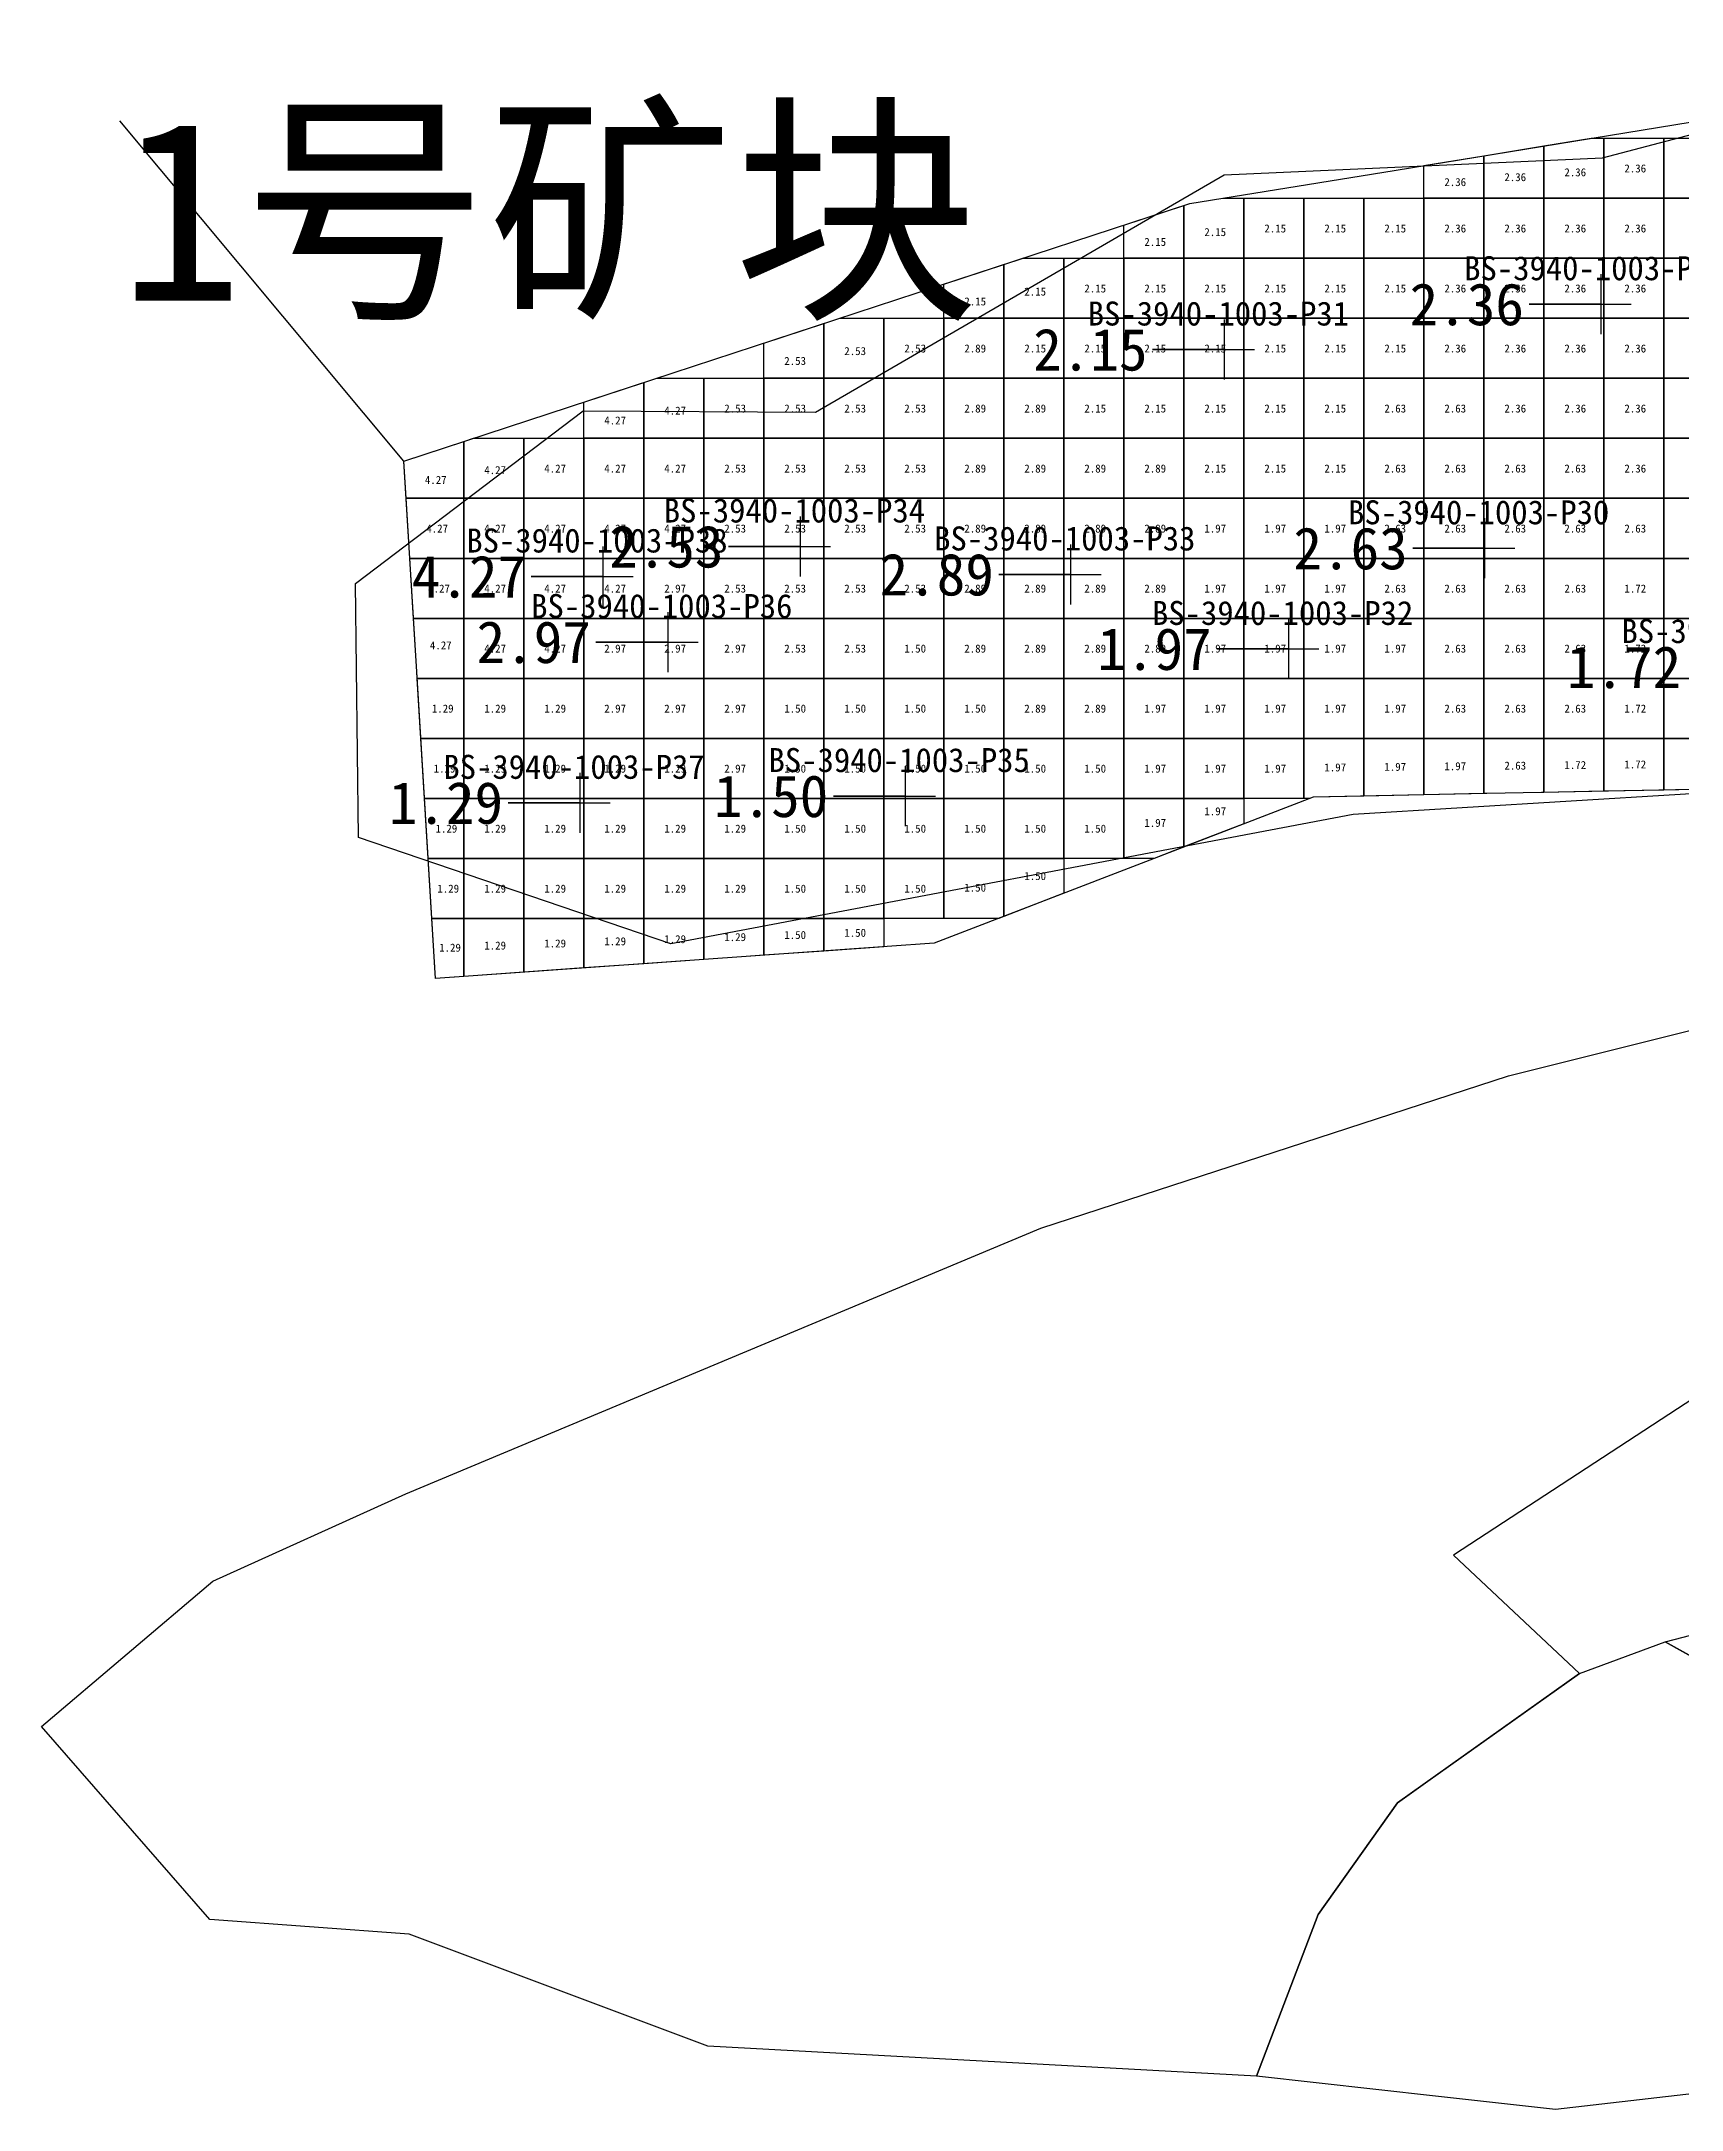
# Model space of a CAD drawing. Header units: metres. Extents: x 470001 to 470123, y 4349638 to 4349734.
# Drawn here: x 470000.62 to 470027.95, y 4349637.64 to 4349672.1 of the extents above; entities that cross this region are included whole.
import ezdxf

# ---------------------------------------------------------------- set-up
doc = ezdxf.new("R2010")
doc.units = ezdxf.units.M
for name, color, linetype in [('1.500-3.000', 1, 'Continuous'), ('点', 7, 'Continuous'), ('爆区方格网', 7, 'Continuous'), ('综合图_历史矿块', 7, 'Continuous'), ('钻孔', 7, 'Continuous')]:
    doc.layers.add(name, color=color, linetype=linetype)
doc.styles.add('CN_TTF', font='simsunb.ttf')

msp = doc.modelspace()

# ---------------------------------------------------------------- linework, layer by layer
at = {"color": 7}
msp.add_line((470006.659, 4349665.109), (470001.927, 4349670.782), dxfattribs=at)
at = {"layer": '1.500-3.000', "color": 1, "lineweight": 30}
msp.add_lwpolyline([(470033.157, 4349659.74), (470025.616, 4349659.589), (470024.707, 4349659.571), (470021.815, 4349659.513), (470019.091, 4349658.462), (470015.498, 4349657.076), (470012.362, 4349656.855), (470007.187, 4349656.49), (470006.874, 4349661.597), (470006.659, 4349665.109), (470011.148, 4349666.58), (470015.552, 4349668.023), (470019.755, 4349669.4), (470023.16, 4349669.955), (470029.762, 4349671.031)], dxfattribs=at)
at = {"layer": '点', "color": 138, "true_color": 0x004c4c}
for p, q in [((470026.61, 4349667.224), (470026.61, 4349668.224)), ((470026.11, 4349667.724), (470027.11, 4349667.724)), ((470020.337, 4349666.469), (470020.337, 4349667.469)), ((470019.837, 4349666.969), (470020.837, 4349666.969)), ((470013.271, 4349663.187), (470013.271, 4349664.187)), ((470024.674, 4349663.157), (470024.674, 4349664.157)), ((470017.777, 4349662.721), (470017.777, 4349663.721)), ((470009.98, 4349662.687), (470009.98, 4349663.687)), ((470012.771, 4349663.687), (470013.771, 4349663.687)), ((470024.174, 4349663.657), (470025.174, 4349663.657)), ((470009.48, 4349663.187), (470010.48, 4349663.187)), ((470017.277, 4349663.221), (470018.277, 4349663.221)), ((470011.061, 4349661.595), (470011.061, 4349662.595)), ((470021.407, 4349661.48), (470021.407, 4349662.48)), ((470010.561, 4349662.095), (470011.561, 4349662.095)), ((470020.907, 4349661.98), (470021.907, 4349661.98)), ((470015.017, 4349659.029), (470015.017, 4349660.029)), ((470009.598, 4349658.916), (470009.598, 4349659.916)), ((470009.098, 4349659.416), (470010.098, 4349659.416)), ((470014.517, 4349659.529), (470015.517, 4349659.529))]:
    msp.add_line(p, q, dxfattribs=at)
at = {"layer": '爆区方格网', "color": 1}
for points in [[(470025.659, 4349669.49), (470024.659, 4349669.49), (470024.659, 4349670.199), (470025.659, 4349670.362), (470025.659, 4349669.49)], [(470026.659, 4349670.49), (470026.659, 4349669.49), (470025.659, 4349669.49), (470025.659, 4349670.362), (470026.445, 4349670.49), (470026.659, 4349670.49)], [(470026.659, 4349669.49), (470026.659, 4349670.49), (470027.659, 4349670.49), (470027.659, 4349669.49), (470026.659, 4349669.49)], [(470027.659, 4349669.49), (470027.659, 4349670.49), (470028.659, 4349670.49), (470028.659, 4349669.49), (470027.659, 4349669.49)], [(470024.659, 4349669.49), (470023.659, 4349669.49), (470023.659, 4349670.036), (470024.659, 4349670.199), (470024.659, 4349669.49)], [(470019.659, 4349668.49), (470018.659, 4349668.49), (470018.659, 4349669.041), (470019.659, 4349669.369), (470019.659, 4349668.49)], [(470020.659, 4349669.49), (470020.659, 4349668.49), (470019.659, 4349668.49), (470019.659, 4349669.369), (470019.755, 4349669.4), (470020.308, 4349669.49), (470020.659, 4349669.49)], [(470020.659, 4349668.49), (470020.659, 4349669.49), (470021.659, 4349669.49), (470021.659, 4349668.49), (470020.659, 4349668.49)], [(470021.659, 4349668.49), (470021.659, 4349669.49), (470022.659, 4349669.49), (470022.659, 4349668.49), (470021.659, 4349668.49)], [(470022.659, 4349668.49), (470022.659, 4349669.49), (470023.659, 4349669.49), (470023.659, 4349668.49), (470022.659, 4349668.49)], [(470023.659, 4349668.49), (470023.659, 4349669.49), (470024.659, 4349669.49), (470024.659, 4349668.49), (470023.659, 4349668.49)], [(470024.659, 4349668.49), (470024.659, 4349669.49), (470025.659, 4349669.49), (470025.659, 4349668.49), (470024.659, 4349668.49)], [(470025.659, 4349668.49), (470025.659, 4349669.49), (470026.659, 4349669.49), (470026.659, 4349668.49), (470025.659, 4349668.49)], [(470026.659, 4349668.49), (470026.659, 4349669.49), (470027.659, 4349669.49), (470027.659, 4349668.49), (470026.659, 4349668.49)], [(470027.659, 4349668.49), (470027.659, 4349669.49), (470028.659, 4349669.49), (470028.659, 4349668.49), (470027.659, 4349668.49)], [(470016.659, 4349667.49), (470015.659, 4349667.49), (470015.659, 4349668.058), (470016.659, 4349668.386), (470016.659, 4349667.49)], [(470017.659, 4349668.49), (470017.659, 4349667.49), (470016.659, 4349667.49), (470016.659, 4349668.386), (470016.978, 4349668.49), (470017.659, 4349668.49)], [(470017.659, 4349667.49), (470017.659, 4349668.49), (470018.659, 4349668.49), (470018.659, 4349667.49), (470017.659, 4349667.49)], [(470018.659, 4349667.49), (470018.659, 4349668.49), (470019.659, 4349668.49), (470019.659, 4349667.49), (470018.659, 4349667.49)], [(470019.659, 4349667.49), (470019.659, 4349668.49), (470020.659, 4349668.49), (470020.659, 4349667.49), (470019.659, 4349667.49)], [(470020.659, 4349667.49), (470020.659, 4349668.49), (470021.659, 4349668.49), (470021.659, 4349667.49), (470020.659, 4349667.49)], [(470021.659, 4349667.49), (470021.659, 4349668.49), (470022.659, 4349668.49), (470022.659, 4349667.49), (470021.659, 4349667.49)], [(470022.659, 4349667.49), (470022.659, 4349668.49), (470023.659, 4349668.49), (470023.659, 4349667.49), (470022.659, 4349667.49)], [(470023.659, 4349667.49), (470023.659, 4349668.49), (470024.659, 4349668.49), (470024.659, 4349667.49), (470023.659, 4349667.49)], [(470024.659, 4349667.49), (470024.659, 4349668.49), (470025.659, 4349668.49), (470025.659, 4349667.49), (470024.659, 4349667.49)], [(470025.659, 4349667.49), (470025.659, 4349668.49), (470026.659, 4349668.49), (470026.659, 4349667.49), (470025.659, 4349667.49)], [(470026.659, 4349667.49), (470026.659, 4349668.49), (470027.659, 4349668.49), (470027.659, 4349667.49), (470026.659, 4349667.49)], [(470027.659, 4349667.49), (470027.659, 4349668.49), (470028.659, 4349668.49), (470028.659, 4349667.49), (470027.659, 4349667.49)], [(470013.659, 4349666.49), (470012.659, 4349666.49), (470012.659, 4349667.075), (470013.659, 4349667.403), (470013.659, 4349666.49)], [(470014.659, 4349667.49), (470014.659, 4349666.49), (470013.659, 4349666.49), (470013.659, 4349667.403), (470013.926, 4349667.49), (470014.659, 4349667.49)], [(470014.659, 4349666.49), (470014.659, 4349667.49), (470015.659, 4349667.49), (470015.659, 4349666.49), (470014.659, 4349666.49)], [(470015.659, 4349666.49), (470015.659, 4349667.49), (470016.659, 4349667.49), (470016.659, 4349666.49), (470015.659, 4349666.49)], [(470016.659, 4349666.49), (470016.659, 4349667.49), (470017.659, 4349667.49), (470017.659, 4349666.49), (470016.659, 4349666.49)], [(470017.659, 4349666.49), (470017.659, 4349667.49), (470018.659, 4349667.49), (470018.659, 4349666.49), (470017.659, 4349666.49)], [(470018.659, 4349666.49), (470018.659, 4349667.49), (470019.659, 4349667.49), (470019.659, 4349666.49), (470018.659, 4349666.49)], [(470019.659, 4349666.49), (470019.659, 4349667.49), (470020.659, 4349667.49), (470020.659, 4349666.49), (470019.659, 4349666.49)], [(470020.659, 4349666.49), (470020.659, 4349667.49), (470021.659, 4349667.49), (470021.659, 4349666.49), (470020.659, 4349666.49)], [(470021.659, 4349666.49), (470021.659, 4349667.49), (470022.659, 4349667.49), (470022.659, 4349666.49), (470021.659, 4349666.49)], [(470022.659, 4349666.49), (470022.659, 4349667.49), (470023.659, 4349667.49), (470023.659, 4349666.49), (470022.659, 4349666.49)], [(470023.659, 4349666.49), (470023.659, 4349667.49), (470024.659, 4349667.49), (470024.659, 4349666.49), (470023.659, 4349666.49)], [(470024.659, 4349666.49), (470024.659, 4349667.49), (470025.659, 4349667.49), (470025.659, 4349666.49), (470024.659, 4349666.49)], [(470025.659, 4349666.49), (470025.659, 4349667.49), (470026.659, 4349667.49), (470026.659, 4349666.49), (470025.659, 4349666.49)], [(470026.659, 4349666.49), (470026.659, 4349667.49), (470027.659, 4349667.49), (470027.659, 4349666.49), (470026.659, 4349666.49)], [(470027.659, 4349666.49), (470027.659, 4349667.49), (470028.659, 4349667.49), (470028.659, 4349666.49), (470027.659, 4349666.49)], [(470011.659, 4349666.49), (470011.659, 4349665.49), (470010.659, 4349665.49), (470010.659, 4349666.42), (470010.874, 4349666.49), (470011.659, 4349666.49)], [(470011.659, 4349665.49), (470011.659, 4349666.49), (470012.659, 4349666.49), (470012.659, 4349665.49), (470011.659, 4349665.49)], [(470012.659, 4349665.49), (470012.659, 4349666.49), (470013.659, 4349666.49), (470013.659, 4349665.49), (470012.659, 4349665.49)], [(470013.659, 4349665.49), (470013.659, 4349666.49), (470014.659, 4349666.49), (470014.659, 4349665.49), (470013.659, 4349665.49)], [(470014.659, 4349665.49), (470014.659, 4349666.49), (470015.659, 4349666.49), (470015.659, 4349665.49), (470014.659, 4349665.49)], [(470015.659, 4349665.49), (470015.659, 4349666.49), (470016.659, 4349666.49), (470016.659, 4349665.49), (470015.659, 4349665.49)], [(470016.659, 4349665.49), (470016.659, 4349666.49), (470017.659, 4349666.49), (470017.659, 4349665.49), (470016.659, 4349665.49)], [(470017.659, 4349665.49), (470017.659, 4349666.49), (470018.659, 4349666.49), (470018.659, 4349665.49), (470017.659, 4349665.49)], [(470018.659, 4349665.49), (470018.659, 4349666.49), (470019.659, 4349666.49), (470019.659, 4349665.49), (470018.659, 4349665.49)], [(470019.659, 4349665.49), (470019.659, 4349666.49), (470020.659, 4349666.49), (470020.659, 4349665.49), (470019.659, 4349665.49)], [(470020.659, 4349665.49), (470020.659, 4349666.49), (470021.659, 4349666.49), (470021.659, 4349665.49), (470020.659, 4349665.49)], [(470021.659, 4349665.49), (470021.659, 4349666.49), (470022.659, 4349666.49), (470022.659, 4349665.49), (470021.659, 4349665.49)], [(470022.659, 4349665.49), (470022.659, 4349666.49), (470023.659, 4349666.49), (470023.659, 4349665.49), (470022.659, 4349665.49)], [(470023.659, 4349665.49), (470023.659, 4349666.49), (470024.659, 4349666.49), (470024.659, 4349665.49), (470023.659, 4349665.49)], [(470024.659, 4349665.49), (470024.659, 4349666.49), (470025.659, 4349666.49), (470025.659, 4349665.49), (470024.659, 4349665.49)], [(470025.659, 4349665.49), (470025.659, 4349666.49), (470026.659, 4349666.49), (470026.659, 4349665.49), (470025.659, 4349665.49)], [(470026.659, 4349665.49), (470026.659, 4349666.49), (470027.659, 4349666.49), (470027.659, 4349665.49), (470026.659, 4349665.49)], [(470027.659, 4349665.49), (470027.659, 4349666.49), (470028.659, 4349666.49), (470028.659, 4349665.49), (470027.659, 4349665.49)], [(470010.659, 4349665.49), (470009.659, 4349665.49), (470009.659, 4349666.092), (470010.659, 4349666.42), (470010.659, 4349665.49)], [(470008.659, 4349665.49), (470008.659, 4349664.49), (470007.659, 4349664.49), (470007.659, 4349665.437), (470007.822, 4349665.49), (470008.659, 4349665.49)], [(470008.659, 4349664.49), (470008.659, 4349665.49), (470009.659, 4349665.49), (470009.659, 4349664.49), (470008.659, 4349664.49)], [(470009.659, 4349664.49), (470009.659, 4349665.49), (470010.659, 4349665.49), (470010.659, 4349664.49), (470009.659, 4349664.49)], [(470010.659, 4349664.49), (470010.659, 4349665.49), (470011.659, 4349665.49), (470011.659, 4349664.49), (470010.659, 4349664.49)], [(470011.659, 4349664.49), (470011.659, 4349665.49), (470012.659, 4349665.49), (470012.659, 4349664.49), (470011.659, 4349664.49)], [(470012.659, 4349664.49), (470012.659, 4349665.49), (470013.659, 4349665.49), (470013.659, 4349664.49), (470012.659, 4349664.49)], [(470013.659, 4349664.49), (470013.659, 4349665.49), (470014.659, 4349665.49), (470014.659, 4349664.49), (470013.659, 4349664.49)], [(470014.659, 4349664.49), (470014.659, 4349665.49), (470015.659, 4349665.49), (470015.659, 4349664.49), (470014.659, 4349664.49)], [(470015.659, 4349664.49), (470015.659, 4349665.49), (470016.659, 4349665.49), (470016.659, 4349664.49), (470015.659, 4349664.49)], [(470016.659, 4349664.49), (470016.659, 4349665.49), (470017.659, 4349665.49), (470017.659, 4349664.49), (470016.659, 4349664.49)], [(470017.659, 4349664.49), (470017.659, 4349665.49), (470018.659, 4349665.49), (470018.659, 4349664.49), (470017.659, 4349664.49)], [(470018.659, 4349664.49), (470018.659, 4349665.49), (470019.659, 4349665.49), (470019.659, 4349664.49), (470018.659, 4349664.49)], [(470019.659, 4349664.49), (470019.659, 4349665.49), (470020.659, 4349665.49), (470020.659, 4349664.49), (470019.659, 4349664.49)], [(470020.659, 4349664.49), (470020.659, 4349665.49), (470021.659, 4349665.49), (470021.659, 4349664.49), (470020.659, 4349664.49)], [(470021.659, 4349664.49), (470021.659, 4349665.49), (470022.659, 4349665.49), (470022.659, 4349664.49), (470021.659, 4349664.49)], [(470022.659, 4349664.49), (470022.659, 4349665.49), (470023.659, 4349665.49), (470023.659, 4349664.49), (470022.659, 4349664.49)], [(470023.659, 4349664.49), (470023.659, 4349665.49), (470024.659, 4349665.49), (470024.659, 4349664.49), (470023.659, 4349664.49)], [(470024.659, 4349664.49), (470024.659, 4349665.49), (470025.659, 4349665.49), (470025.659, 4349664.49), (470024.659, 4349664.49)], [(470025.659, 4349664.49), (470025.659, 4349665.49), (470026.659, 4349665.49), (470026.659, 4349664.49), (470025.659, 4349664.49)], [(470026.659, 4349664.49), (470026.659, 4349665.49), (470027.659, 4349665.49), (470027.659, 4349664.49), (470026.659, 4349664.49)], [(470027.659, 4349664.49), (470027.659, 4349665.49), (470028.659, 4349665.49), (470028.659, 4349664.49), (470027.659, 4349664.49)], [(470007.659, 4349664.49), (470006.697, 4349664.49), (470006.659, 4349665.109), (470007.659, 4349665.437), (470007.659, 4349664.49)], [(470007.659, 4349664.49), (470007.659, 4349663.49), (470006.758, 4349663.49), (470006.697, 4349664.49), (470007.659, 4349664.49)], [(470007.659, 4349663.49), (470007.659, 4349664.49), (470008.659, 4349664.49), (470008.659, 4349663.49), (470007.659, 4349663.49)], [(470008.659, 4349663.49), (470008.659, 4349664.49), (470009.659, 4349664.49), (470009.659, 4349663.49), (470008.659, 4349663.49)], [(470009.659, 4349663.49), (470009.659, 4349664.49), (470010.659, 4349664.49), (470010.659, 4349663.49), (470009.659, 4349663.49)], [(470010.659, 4349663.49), (470010.659, 4349664.49), (470011.659, 4349664.49), (470011.659, 4349663.49), (470010.659, 4349663.49)], [(470011.659, 4349663.49), (470011.659, 4349664.49), (470012.659, 4349664.49), (470012.659, 4349663.49), (470011.659, 4349663.49)], [(470012.659, 4349663.49), (470012.659, 4349664.49), (470013.659, 4349664.49), (470013.659, 4349663.49), (470012.659, 4349663.49)], [(470013.659, 4349663.49), (470013.659, 4349664.49), (470014.659, 4349664.49), (470014.659, 4349663.49), (470013.659, 4349663.49)], [(470014.659, 4349663.49), (470014.659, 4349664.49), (470015.659, 4349664.49), (470015.659, 4349663.49), (470014.659, 4349663.49)], [(470015.659, 4349663.49), (470015.659, 4349664.49), (470016.659, 4349664.49), (470016.659, 4349663.49), (470015.659, 4349663.49)], [(470016.659, 4349663.49), (470016.659, 4349664.49), (470017.659, 4349664.49), (470017.659, 4349663.49), (470016.659, 4349663.49)], [(470017.659, 4349663.49), (470017.659, 4349664.49), (470018.659, 4349664.49), (470018.659, 4349663.49), (470017.659, 4349663.49)], [(470018.659, 4349663.49), (470018.659, 4349664.49), (470019.659, 4349664.49), (470019.659, 4349663.49), (470018.659, 4349663.49)], [(470019.659, 4349663.49), (470019.659, 4349664.49), (470020.659, 4349664.49), (470020.659, 4349663.49), (470019.659, 4349663.49)], [(470020.659, 4349663.49), (470020.659, 4349664.49), (470021.659, 4349664.49), (470021.659, 4349663.49), (470020.659, 4349663.49)], [(470021.659, 4349663.49), (470021.659, 4349664.49), (470022.659, 4349664.49), (470022.659, 4349663.49), (470021.659, 4349663.49)], [(470022.659, 4349663.49), (470022.659, 4349664.49), (470023.659, 4349664.49), (470023.659, 4349663.49), (470022.659, 4349663.49)], [(470023.659, 4349663.49), (470023.659, 4349664.49), (470024.659, 4349664.49), (470024.659, 4349663.49), (470023.659, 4349663.49)], [(470024.659, 4349663.49), (470024.659, 4349664.49), (470025.659, 4349664.49), (470025.659, 4349663.49), (470024.659, 4349663.49)], [(470025.659, 4349663.49), (470025.659, 4349664.49), (470026.659, 4349664.49), (470026.659, 4349663.49), (470025.659, 4349663.49)], [(470026.659, 4349663.49), (470026.659, 4349664.49), (470027.659, 4349664.49), (470027.659, 4349663.49), (470026.659, 4349663.49)], [(470027.659, 4349663.49), (470027.659, 4349664.49), (470028.659, 4349664.49), (470028.659, 4349663.49), (470027.659, 4349663.49)], [(470007.659, 4349663.49), (470007.659, 4349662.49), (470006.819, 4349662.49), (470006.758, 4349663.49), (470007.659, 4349663.49)], [(470007.659, 4349662.49), (470007.659, 4349663.49), (470008.659, 4349663.49), (470008.659, 4349662.49), (470007.659, 4349662.49)], [(470008.659, 4349662.49), (470008.659, 4349663.49), (470009.659, 4349663.49), (470009.659, 4349662.49), (470008.659, 4349662.49)], [(470009.659, 4349662.49), (470009.659, 4349663.49), (470010.659, 4349663.49), (470010.659, 4349662.49), (470009.659, 4349662.49)], [(470010.659, 4349662.49), (470010.659, 4349663.49), (470011.659, 4349663.49), (470011.659, 4349662.49), (470010.659, 4349662.49)], [(470011.659, 4349662.49), (470011.659, 4349663.49), (470012.659, 4349663.49), (470012.659, 4349662.49), (470011.659, 4349662.49)], [(470012.659, 4349662.49), (470012.659, 4349663.49), (470013.659, 4349663.49), (470013.659, 4349662.49), (470012.659, 4349662.49)], [(470013.659, 4349662.49), (470013.659, 4349663.49), (470014.659, 4349663.49), (470014.659, 4349662.49), (470013.659, 4349662.49)], [(470014.659, 4349662.49), (470014.659, 4349663.49), (470015.659, 4349663.49), (470015.659, 4349662.49), (470014.659, 4349662.49)], [(470015.659, 4349662.49), (470015.659, 4349663.49), (470016.659, 4349663.49), (470016.659, 4349662.49), (470015.659, 4349662.49)], [(470016.659, 4349662.49), (470016.659, 4349663.49), (470017.659, 4349663.49), (470017.659, 4349662.49), (470016.659, 4349662.49)], [(470017.659, 4349662.49), (470017.659, 4349663.49), (470018.659, 4349663.49), (470018.659, 4349662.49), (470017.659, 4349662.49)], [(470018.659, 4349662.49), (470018.659, 4349663.49), (470019.659, 4349663.49), (470019.659, 4349662.49), (470018.659, 4349662.49)], [(470019.659, 4349662.49), (470019.659, 4349663.49), (470020.659, 4349663.49), (470020.659, 4349662.49), (470019.659, 4349662.49)], [(470020.659, 4349662.49), (470020.659, 4349663.49), (470021.659, 4349663.49), (470021.659, 4349662.49), (470020.659, 4349662.49)], [(470021.659, 4349662.49), (470021.659, 4349663.49), (470022.659, 4349663.49), (470022.659, 4349662.49), (470021.659, 4349662.49)], [(470022.659, 4349662.49), (470022.659, 4349663.49), (470023.659, 4349663.49), (470023.659, 4349662.49), (470022.659, 4349662.49)], [(470023.659, 4349662.49), (470023.659, 4349663.49), (470024.659, 4349663.49), (470024.659, 4349662.49), (470023.659, 4349662.49)], [(470024.659, 4349662.49), (470024.659, 4349663.49), (470025.659, 4349663.49), (470025.659, 4349662.49), (470024.659, 4349662.49)], [(470025.659, 4349662.49), (470025.659, 4349663.49), (470026.659, 4349663.49), (470026.659, 4349662.49), (470025.659, 4349662.49)], [(470026.659, 4349662.49), (470026.659, 4349663.49), (470027.659, 4349663.49), (470027.659, 4349662.49), (470026.659, 4349662.49)], [(470027.659, 4349662.49), (470027.659, 4349663.49), (470028.659, 4349663.49), (470028.659, 4349662.49), (470027.659, 4349662.49)], [(470007.659, 4349662.49), (470007.659, 4349661.49), (470006.881, 4349661.49), (470006.874, 4349661.597), (470006.819, 4349662.49), (470007.659, 4349662.49)], [(470007.659, 4349661.49), (470007.659, 4349662.49), (470008.659, 4349662.49), (470008.659, 4349661.49), (470007.659, 4349661.49)], [(470008.659, 4349661.49), (470008.659, 4349662.49), (470009.659, 4349662.49), (470009.659, 4349661.49), (470008.659, 4349661.49)], [(470009.659, 4349661.49), (470009.659, 4349662.49), (470010.659, 4349662.49), (470010.659, 4349661.49), (470009.659, 4349661.49)], [(470010.659, 4349661.49), (470010.659, 4349662.49), (470011.659, 4349662.49), (470011.659, 4349661.49), (470010.659, 4349661.49)], [(470011.659, 4349661.49), (470011.659, 4349662.49), (470012.659, 4349662.49), (470012.659, 4349661.49), (470011.659, 4349661.49)], [(470012.659, 4349661.49), (470012.659, 4349662.49), (470013.659, 4349662.49), (470013.659, 4349661.49), (470012.659, 4349661.49)], [(470013.659, 4349661.49), (470013.659, 4349662.49), (470014.659, 4349662.49), (470014.659, 4349661.49), (470013.659, 4349661.49)], [(470014.659, 4349661.49), (470014.659, 4349662.49), (470015.659, 4349662.49), (470015.659, 4349661.49), (470014.659, 4349661.49)], [(470015.659, 4349661.49), (470015.659, 4349662.49), (470016.659, 4349662.49), (470016.659, 4349661.49), (470015.659, 4349661.49)], [(470016.659, 4349661.49), (470016.659, 4349662.49), (470017.659, 4349662.49), (470017.659, 4349661.49), (470016.659, 4349661.49)], [(470017.659, 4349661.49), (470017.659, 4349662.49), (470018.659, 4349662.49), (470018.659, 4349661.49), (470017.659, 4349661.49)], [(470018.659, 4349661.49), (470018.659, 4349662.49), (470019.659, 4349662.49), (470019.659, 4349661.49), (470018.659, 4349661.49)], [(470019.659, 4349661.49), (470019.659, 4349662.49), (470020.659, 4349662.49), (470020.659, 4349661.49), (470019.659, 4349661.49)], [(470020.659, 4349661.49), (470020.659, 4349662.49), (470021.659, 4349662.49), (470021.659, 4349661.49), (470020.659, 4349661.49)], [(470021.659, 4349661.49), (470021.659, 4349662.49), (470022.659, 4349662.49), (470022.659, 4349661.49), (470021.659, 4349661.49)], [(470022.659, 4349661.49), (470022.659, 4349662.49), (470023.659, 4349662.49), (470023.659, 4349661.49), (470022.659, 4349661.49)], [(470023.659, 4349661.49), (470023.659, 4349662.49), (470024.659, 4349662.49), (470024.659, 4349661.49), (470023.659, 4349661.49)], [(470024.659, 4349661.49), (470024.659, 4349662.49), (470025.659, 4349662.49), (470025.659, 4349661.49), (470024.659, 4349661.49)], [(470025.659, 4349661.49), (470025.659, 4349662.49), (470026.659, 4349662.49), (470026.659, 4349661.49), (470025.659, 4349661.49)], [(470026.659, 4349661.49), (470026.659, 4349662.49), (470027.659, 4349662.49), (470027.659, 4349661.49), (470026.659, 4349661.49)], [(470027.659, 4349661.49), (470027.659, 4349662.49), (470028.659, 4349662.49), (470028.659, 4349661.49), (470027.659, 4349661.49)], [(470007.659, 4349661.49), (470007.659, 4349660.49), (470006.942, 4349660.49), (470006.881, 4349661.49), (470007.659, 4349661.49)], [(470007.659, 4349660.49), (470007.659, 4349661.49), (470008.659, 4349661.49), (470008.659, 4349660.49), (470007.659, 4349660.49)], [(470008.659, 4349660.49), (470008.659, 4349661.49), (470009.659, 4349661.49), (470009.659, 4349660.49), (470008.659, 4349660.49)], [(470009.659, 4349660.49), (470009.659, 4349661.49), (470010.659, 4349661.49), (470010.659, 4349660.49), (470009.659, 4349660.49)], [(470010.659, 4349660.49), (470010.659, 4349661.49), (470011.659, 4349661.49), (470011.659, 4349660.49), (470010.659, 4349660.49)], [(470011.659, 4349660.49), (470011.659, 4349661.49), (470012.659, 4349661.49), (470012.659, 4349660.49), (470011.659, 4349660.49)], [(470012.659, 4349660.49), (470012.659, 4349661.49), (470013.659, 4349661.49), (470013.659, 4349660.49), (470012.659, 4349660.49)], [(470013.659, 4349660.49), (470013.659, 4349661.49), (470014.659, 4349661.49), (470014.659, 4349660.49), (470013.659, 4349660.49)], [(470014.659, 4349660.49), (470014.659, 4349661.49), (470015.659, 4349661.49), (470015.659, 4349660.49), (470014.659, 4349660.49)], [(470015.659, 4349660.49), (470015.659, 4349661.49), (470016.659, 4349661.49), (470016.659, 4349660.49), (470015.659, 4349660.49)], [(470016.659, 4349660.49), (470016.659, 4349661.49), (470017.659, 4349661.49), (470017.659, 4349660.49), (470016.659, 4349660.49)], [(470017.659, 4349660.49), (470017.659, 4349661.49), (470018.659, 4349661.49), (470018.659, 4349660.49), (470017.659, 4349660.49)], [(470018.659, 4349660.49), (470018.659, 4349661.49), (470019.659, 4349661.49), (470019.659, 4349660.49), (470018.659, 4349660.49)], [(470019.659, 4349660.49), (470019.659, 4349661.49), (470020.659, 4349661.49), (470020.659, 4349660.49), (470019.659, 4349660.49)], [(470020.659, 4349660.49), (470020.659, 4349661.49), (470021.659, 4349661.49), (470021.659, 4349660.49), (470020.659, 4349660.49)], [(470021.659, 4349660.49), (470021.659, 4349661.49), (470022.659, 4349661.49), (470022.659, 4349660.49), (470021.659, 4349660.49)], [(470022.659, 4349660.49), (470022.659, 4349661.49), (470023.659, 4349661.49), (470023.659, 4349660.49), (470022.659, 4349660.49)], [(470023.659, 4349660.49), (470023.659, 4349661.49), (470024.659, 4349661.49), (470024.659, 4349660.49), (470023.659, 4349660.49)], [(470024.659, 4349660.49), (470024.659, 4349661.49), (470025.659, 4349661.49), (470025.659, 4349660.49), (470024.659, 4349660.49)], [(470025.659, 4349660.49), (470025.659, 4349661.49), (470026.659, 4349661.49), (470026.659, 4349660.49), (470025.659, 4349660.49)], [(470026.659, 4349660.49), (470026.659, 4349661.49), (470027.659, 4349661.49), (470027.659, 4349660.49), (470026.659, 4349660.49)], [(470027.659, 4349660.49), (470027.659, 4349661.49), (470028.659, 4349661.49), (470028.659, 4349660.49), (470027.659, 4349660.49)], [(470007.659, 4349660.49), (470007.659, 4349659.49), (470007.003, 4349659.49), (470006.942, 4349660.49), (470007.659, 4349660.49)], [(470007.659, 4349659.49), (470007.659, 4349660.49), (470008.659, 4349660.49), (470008.659, 4349659.49), (470007.659, 4349659.49)], [(470008.659, 4349659.49), (470008.659, 4349660.49), (470009.659, 4349660.49), (470009.659, 4349659.49), (470008.659, 4349659.49)], [(470009.659, 4349659.49), (470009.659, 4349660.49), (470010.659, 4349660.49), (470010.659, 4349659.49), (470009.659, 4349659.49)], [(470010.659, 4349659.49), (470010.659, 4349660.49), (470011.659, 4349660.49), (470011.659, 4349659.49), (470010.659, 4349659.49)], [(470011.659, 4349659.49), (470011.659, 4349660.49), (470012.659, 4349660.49), (470012.659, 4349659.49), (470011.659, 4349659.49)], [(470012.659, 4349659.49), (470012.659, 4349660.49), (470013.659, 4349660.49), (470013.659, 4349659.49), (470012.659, 4349659.49)], [(470013.659, 4349659.49), (470013.659, 4349660.49), (470014.659, 4349660.49), (470014.659, 4349659.49), (470013.659, 4349659.49)], [(470014.659, 4349659.49), (470014.659, 4349660.49), (470015.659, 4349660.49), (470015.659, 4349659.49), (470014.659, 4349659.49)], [(470015.659, 4349659.49), (470015.659, 4349660.49), (470016.659, 4349660.49), (470016.659, 4349659.49), (470015.659, 4349659.49)], [(470016.659, 4349659.49), (470016.659, 4349660.49), (470017.659, 4349660.49), (470017.659, 4349659.49), (470016.659, 4349659.49)], [(470017.659, 4349659.49), (470017.659, 4349660.49), (470018.659, 4349660.49), (470018.659, 4349659.49), (470017.659, 4349659.49)], [(470018.659, 4349659.49), (470018.659, 4349660.49), (470019.659, 4349660.49), (470019.659, 4349659.49), (470018.659, 4349659.49)], [(470019.659, 4349659.49), (470019.659, 4349660.49), (470020.659, 4349660.49), (470020.659, 4349659.49), (470019.659, 4349659.49)], [(470020.659, 4349659.49), (470020.659, 4349660.49), (470021.659, 4349660.49), (470021.659, 4349659.49), (470020.659, 4349659.49)], [(470021.659, 4349659.49), (470021.659, 4349660.49), (470022.659, 4349660.49), (470022.659, 4349659.53), (470021.815, 4349659.513), (470021.755, 4349659.49), (470021.659, 4349659.49)], [(470022.659, 4349660.49), (470023.659, 4349660.49), (470023.659, 4349659.55), (470022.659, 4349659.53), (470022.659, 4349660.49)], [(470023.659, 4349660.49), (470024.659, 4349660.49), (470024.659, 4349659.57), (470023.659, 4349659.55), (470023.659, 4349660.49)], [(470024.659, 4349660.49), (470025.659, 4349660.49), (470025.659, 4349659.59), (470025.616, 4349659.589), (470024.707, 4349659.571), (470024.659, 4349659.57), (470024.659, 4349660.49)], [(470025.659, 4349660.49), (470026.659, 4349660.49), (470026.659, 4349659.61), (470025.659, 4349659.59), (470025.659, 4349660.49)], [(470026.659, 4349660.49), (470027.659, 4349660.49), (470027.659, 4349659.63), (470026.659, 4349659.61), (470026.659, 4349660.49)], [(470027.659, 4349660.49), (470028.659, 4349660.49), (470028.659, 4349659.65), (470027.659, 4349659.63), (470027.659, 4349660.49)], [(470007.659, 4349659.49), (470007.659, 4349658.49), (470007.064, 4349658.49), (470007.003, 4349659.49), (470007.659, 4349659.49)], [(470007.659, 4349658.49), (470007.659, 4349659.49), (470008.659, 4349659.49), (470008.659, 4349658.49), (470007.659, 4349658.49)], [(470008.659, 4349658.49), (470008.659, 4349659.49), (470009.659, 4349659.49), (470009.659, 4349658.49), (470008.659, 4349658.49)], [(470009.659, 4349658.49), (470009.659, 4349659.49), (470010.659, 4349659.49), (470010.659, 4349658.49), (470009.659, 4349658.49)], [(470010.659, 4349658.49), (470010.659, 4349659.49), (470011.659, 4349659.49), (470011.659, 4349658.49), (470010.659, 4349658.49)], [(470011.659, 4349658.49), (470011.659, 4349659.49), (470012.659, 4349659.49), (470012.659, 4349658.49), (470011.659, 4349658.49)], [(470012.659, 4349658.49), (470012.659, 4349659.49), (470013.659, 4349659.49), (470013.659, 4349658.49), (470012.659, 4349658.49)], [(470013.659, 4349658.49), (470013.659, 4349659.49), (470014.659, 4349659.49), (470014.659, 4349658.49), (470013.659, 4349658.49)], [(470014.659, 4349658.49), (470014.659, 4349659.49), (470015.659, 4349659.49), (470015.659, 4349658.49), (470014.659, 4349658.49)], [(470015.659, 4349658.49), (470015.659, 4349659.49), (470016.659, 4349659.49), (470016.659, 4349658.49), (470015.659, 4349658.49)], [(470016.659, 4349658.49), (470016.659, 4349659.49), (470017.659, 4349659.49), (470017.659, 4349658.49), (470016.659, 4349658.49)], [(470017.659, 4349658.49), (470017.659, 4349659.49), (470018.659, 4349659.49), (470018.659, 4349658.49), (470017.659, 4349658.49)], [(470018.659, 4349658.49), (470018.659, 4349659.49), (470019.659, 4349659.49), (470019.659, 4349658.682), (470019.164, 4349658.49), (470018.659, 4349658.49)], [(470019.659, 4349659.49), (470020.659, 4349659.49), (470020.659, 4349659.067), (470019.659, 4349658.682), (470019.659, 4349659.49)], [(470007.659, 4349658.49), (470007.659, 4349657.49), (470007.125, 4349657.49), (470007.064, 4349658.49), (470007.659, 4349658.49)], [(470007.659, 4349657.49), (470007.659, 4349658.49), (470008.659, 4349658.49), (470008.659, 4349657.49), (470007.659, 4349657.49)], [(470008.659, 4349657.49), (470008.659, 4349658.49), (470009.659, 4349658.49), (470009.659, 4349657.49), (470008.659, 4349657.49)], [(470009.659, 4349657.49), (470009.659, 4349658.49), (470010.659, 4349658.49), (470010.659, 4349657.49), (470009.659, 4349657.49)], [(470010.659, 4349657.49), (470010.659, 4349658.49), (470011.659, 4349658.49), (470011.659, 4349657.49), (470010.659, 4349657.49)], [(470011.659, 4349657.49), (470011.659, 4349658.49), (470012.659, 4349658.49), (470012.659, 4349657.49), (470011.659, 4349657.49)], [(470012.659, 4349657.49), (470012.659, 4349658.49), (470013.659, 4349658.49), (470013.659, 4349657.49), (470012.659, 4349657.49)], [(470013.659, 4349657.49), (470013.659, 4349658.49), (470014.659, 4349658.49), (470014.659, 4349657.49), (470013.659, 4349657.49)], [(470014.659, 4349657.49), (470014.659, 4349658.49), (470015.659, 4349658.49), (470015.659, 4349657.49), (470014.659, 4349657.49)], [(470015.659, 4349657.49), (470015.659, 4349658.49), (470016.659, 4349658.49), (470016.659, 4349657.524), (470016.573, 4349657.49), (470015.659, 4349657.49)], [(470016.659, 4349658.49), (470017.659, 4349658.49), (470017.659, 4349657.91), (470016.659, 4349657.524), (470016.659, 4349658.49)], [(470007.659, 4349657.49), (470007.659, 4349656.524), (470007.187, 4349656.49), (470007.125, 4349657.49), (470007.659, 4349657.49)], [(470007.659, 4349657.49), (470008.659, 4349657.49), (470008.659, 4349656.594), (470007.659, 4349656.524), (470007.659, 4349657.49)], [(470008.659, 4349657.49), (470009.659, 4349657.49), (470009.659, 4349656.665), (470008.659, 4349656.594), (470008.659, 4349657.49)], [(470009.659, 4349657.49), (470010.659, 4349657.49), (470010.659, 4349656.735), (470009.659, 4349656.665), (470009.659, 4349657.49)], [(470010.659, 4349657.49), (470011.659, 4349657.49), (470011.659, 4349656.805), (470010.659, 4349656.735), (470010.659, 4349657.49)], [(470011.659, 4349657.49), (470012.659, 4349657.49), (470012.659, 4349656.876), (470012.362, 4349656.855), (470011.659, 4349656.805), (470011.659, 4349657.49)], [(470012.659, 4349657.49), (470013.659, 4349657.49), (470013.659, 4349656.946), (470012.659, 4349656.876), (470012.659, 4349657.49)], [(470013.659, 4349657.49), (470014.659, 4349657.49), (470014.659, 4349657.017), (470013.659, 4349656.946), (470013.659, 4349657.49)]]:
    msp.add_lwpolyline(points, close=True, dxfattribs=at)
at = {"layer": '综合图_历史矿块', "color": 9}
for points in [[(470029.747, 4349659.666), (470022.479, 4349659.22), (470011.109, 4349657.066), (470005.904, 4349658.839), (470005.855, 4349663.071), (470009.65, 4349665.947), (470013.517, 4349665.924), (470020.331, 4349669.878), (470026.635, 4349670.162), (470034.008, 4349672.104)], [(470029.949, 4349644.176), (470027.679, 4349645.435), (470027.679, 4349645.435), (470030.993, 4349646.298)]]:
    msp.add_lwpolyline(points, dxfattribs=at)
for points in [[(470000.618, 4349644.028), (470003.474, 4349646.45), (470006.69, 4349647.902), (470017.277, 4349652.328), (470025.068, 4349654.87), (470031.336, 4349656.433), (470040.661, 4349658.519), (470041.308, 4349654.163), (470042.09, 4349652.708), (470035.13, 4349650.711), (470032.425, 4349648.437), (470031.686, 4349647.744), (470028.158, 4349649.496), (470024.15, 4349646.879), (470026.249, 4349644.911), (470023.219, 4349642.756), (470021.897, 4349640.896), (470020.866, 4349638.2), (470011.725, 4349638.697), (470006.746, 4349640.564), (470003.426, 4349640.811), (470000.618, 4349644.028)], [(470028.923, 4349644.745), (470029.949, 4349644.176), (470031.197, 4349641.303), (470030.11, 4349638.139), (470028.793, 4349637.985), (470025.85, 4349637.642), (470023.853, 4349637.865), (470020.866, 4349638.2), (470021.897, 4349640.896), (470023.219, 4349642.756), (470023.722, 4349643.113), (470026.249, 4349644.911), (470027.679, 4349645.435), (470028.923, 4349644.745)]]:
    msp.add_lwpolyline(points, close=True, dxfattribs=at)
at = {"layer": '钻孔', "color": 1, "lineweight": 35}
for p, q in [((470026.61, 4349667.724), (470025.41, 4349667.724)), ((470020.337, 4349666.969), (470019.137, 4349666.969)), ((470013.271, 4349663.687), (470012.071, 4349663.687)), ((470024.674, 4349663.657), (470023.474, 4349663.657)), ((470017.777, 4349663.221), (470016.577, 4349663.221)), ((470011.061, 4349662.095), (470009.861, 4349662.095)), ((470021.407, 4349661.98), (470020.207, 4349661.98)), ((470015.017, 4349659.529), (470013.817, 4349659.529))]:
    msp.add_line(p, q, dxfattribs=at)
at = {"layer": '钻孔', "color": 2, "lineweight": 35}
msp.add_line((470009.98, 4349663.187), (470008.78, 4349663.187), dxfattribs=at)
at = {"layer": '钻孔', "color": 5, "lineweight": 35}
msp.add_line((470009.598, 4349659.416), (470008.398, 4349659.416), dxfattribs=at)

# ---------------------------------------------------------------- texts
at = {"color": 1, "style": 'CN_TTF'}
for s, p in [('2.36', (470025.999, 4349669.856)), ('2.36', (470026.999, 4349669.92)), ('2.36', (470023.999, 4349669.693)), ('2.36', (470024.999, 4349669.775)), ('2.15', (470019.999, 4349668.86)), ('2.15', (470020.999, 4349668.92)), ('2.15', (470021.999, 4349668.92)), ('2.15', (470022.999, 4349668.92)), ('2.36', (470023.999, 4349668.92)), ('2.36', (470024.999, 4349668.92)), ('2.36', (470025.999, 4349668.92)), ('2.36', (470026.999, 4349668.92)), ('2.15', (470018.999, 4349668.696)), ('2.15', (470016.999, 4349667.868)), ('2.15', (470017.999, 4349667.92)), ('2.15', (470018.999, 4349667.92)), ('2.15', (470019.999, 4349667.92)), ('2.15', (470020.999, 4349667.92)), ('2.15', (470021.999, 4349667.92)), ('2.15', (470022.999, 4349667.92)), ('2.36', (470023.999, 4349667.92)), ('2.36', (470024.999, 4349667.92)), ('2.36', (470025.999, 4349667.92)), ('2.36', (470026.999, 4349667.92)), ('2.15', (470015.999, 4349667.704)), ('2.53', (470012.999, 4349666.713)), ('2.53', (470013.999, 4349666.877)), ('2.53', (470014.999, 4349666.92)), ('2.89', (470015.999, 4349666.92)), ('2.15', (470016.999, 4349666.92)), ('2.15', (470017.999, 4349666.92)), ('2.15', (470018.999, 4349666.92)), ('2.15', (470019.999, 4349666.92)), ('2.15', (470020.999, 4349666.92)), ('2.15', (470021.999, 4349666.92)), ('2.15', (470022.999, 4349666.92)), ('2.36', (470023.999, 4349666.92)), ('2.36', (470024.999, 4349666.92)), ('2.36', (470025.999, 4349666.92)), ('2.36', (470026.999, 4349666.92)), ('4.27', (470009.999, 4349665.721)), ('4.27', (470010.999, 4349665.885)), ('2.53', (470011.999, 4349665.92)), ('2.53', (470012.999, 4349665.92)), ('2.53', (470013.999, 4349665.92)), ('2.53', (470014.999, 4349665.92)), ('2.89', (470015.999, 4349665.92)), ('2.89', (470016.999, 4349665.92)), ('2.15', (470017.999, 4349665.92)), ('2.15', (470018.999, 4349665.92)), ('2.15', (470019.999, 4349665.92)), ('2.15', (470020.999, 4349665.92)), ('2.15', (470021.999, 4349665.92)), ('2.63', (470022.999, 4349665.92)), ('2.63', (470023.999, 4349665.92)), ('2.36', (470024.999, 4349665.92)), ('2.36', (470025.999, 4349665.92)), ('2.36', (470026.999, 4349665.92)), ('4.27', (470007.009, 4349664.73)), ('4.27', (470007.999, 4349664.894)), ('4.27', (470008.999, 4349664.92)), ('4.27', (470009.999, 4349664.92)), ('4.27', (470010.999, 4349664.92)), ('2.53', (470011.999, 4349664.92)), ('2.53', (470012.999, 4349664.92)), ('2.53', (470013.999, 4349664.92)), ('2.53', (470014.999, 4349664.92)), ('2.89', (470015.999, 4349664.92)), ('2.89', (470016.999, 4349664.92)), ('2.89', (470017.999, 4349664.92)), ('2.89', (470018.999, 4349664.92)), ('2.15', (470019.999, 4349664.92)), ('2.15', (470020.999, 4349664.92)), ('2.15', (470021.999, 4349664.92)), ('2.63', (470022.999, 4349664.92)), ('2.63', (470023.999, 4349664.92)), ('2.63', (470024.999, 4349664.92)), ('2.63', (470025.999, 4349664.92)), ('2.36', (470026.999, 4349664.92)), ('4.27', (470007.033, 4349663.92)), ('4.27', (470007.999, 4349663.92)), ('4.27', (470008.999, 4349663.92)), ('4.27', (470009.999, 4349663.92)), ('4.27', (470010.999, 4349663.92)), ('2.53', (470011.999, 4349663.92)), ('2.53', (470012.999, 4349663.92)), ('2.53', (470013.999, 4349663.92)), ('2.53', (470014.999, 4349663.92)), ('2.89', (470015.999, 4349663.92)), ('2.89', (470016.999, 4349663.92)), ('2.89', (470017.999, 4349663.92)), ('2.89', (470018.999, 4349663.92)), ('1.97', (470019.999, 4349663.92)), ('1.97', (470020.999, 4349663.92)), ('1.97', (470021.999, 4349663.92)), ('2.63', (470022.999, 4349663.92)), ('2.63', (470023.999, 4349663.92)), ('2.63', (470024.999, 4349663.92)), ('2.63', (470025.999, 4349663.92)), ('2.63', (470026.999, 4349663.92)), ('4.27', (470007.064, 4349662.92)), ('4.27', (470007.999, 4349662.92)), ('4.27', (470008.999, 4349662.92)), ('4.27', (470009.999, 4349662.92)), ('2.97', (470010.999, 4349662.92)), ('2.53', (470011.999, 4349662.92)), ('2.53', (470012.999, 4349662.92)), ('2.53', (470013.999, 4349662.92)), ('2.53', (470014.999, 4349662.92)), ('2.89', (470015.999, 4349662.92)), ('2.89', (470016.999, 4349662.92)), ('2.89', (470017.999, 4349662.92)), ('2.89', (470018.999, 4349662.92)), ('1.97', (470019.999, 4349662.92)), ('1.97', (470020.999, 4349662.92)), ('1.97', (470021.999, 4349662.92)), ('2.63', (470022.999, 4349662.92)), ('2.63', (470023.999, 4349662.92)), ('2.63', (470024.999, 4349662.92)), ('2.63', (470025.999, 4349662.92)), ('1.72', (470026.999, 4349662.92)), ('4.27', (470007.093, 4349661.974)), ('4.27', (470007.999, 4349661.92)), ('4.27', (470008.999, 4349661.92)), ('2.97', (470009.999, 4349661.92)), ('2.97', (470010.999, 4349661.92)), ('2.97', (470011.999, 4349661.92)), ('2.53', (470012.999, 4349661.92)), ('2.53', (470013.999, 4349661.92)), ('1.50', (470014.999, 4349661.92)), ('2.89', (470015.999, 4349661.92)), ('2.89', (470016.999, 4349661.92)), ('2.89', (470017.999, 4349661.92)), ('2.89', (470018.999, 4349661.92)), ('1.97', (470019.999, 4349661.92)), ('1.97', (470020.999, 4349661.92)), ('1.97', (470021.999, 4349661.92)), ('1.97', (470022.999, 4349661.92)), ('2.63', (470023.999, 4349661.92)), ('2.63', (470024.999, 4349661.92)), ('2.63', (470025.999, 4349661.92)), ('1.72', (470026.999, 4349661.92)), ('1.29', (470007.125, 4349660.92)), ('1.29', (470007.999, 4349660.92)), ('1.29', (470008.999, 4349660.92)), ('2.97', (470009.999, 4349660.92)), ('2.97', (470010.999, 4349660.92)), ('2.97', (470011.999, 4349660.92)), ('1.50', (470012.999, 4349660.92)), ('1.50', (470013.999, 4349660.92)), ('1.50', (470014.999, 4349660.92)), ('1.50', (470015.999, 4349660.92)), ('2.89', (470016.999, 4349660.92)), ('2.89', (470017.999, 4349660.92)), ('1.97', (470018.999, 4349660.92)), ('1.97', (470019.999, 4349660.92)), ('1.97', (470020.999, 4349660.92)), ('1.97', (470021.999, 4349660.92)), ('1.97', (470022.999, 4349660.92)), ('2.63', (470023.999, 4349660.92)), ('2.63', (470024.999, 4349660.92)), ('2.63', (470025.999, 4349660.92)), ('1.72', (470026.999, 4349660.92)), ('1.29', (470007.156, 4349659.92)), ('1.29', (470007.999, 4349659.92)), ('1.29', (470008.999, 4349659.92)), ('1.29', (470009.999, 4349659.92)), ('1.29', (470010.999, 4349659.92)), ('2.97', (470011.999, 4349659.92)), ('1.50', (470012.999, 4349659.92)), ('1.50', (470013.999, 4349659.92)), ('1.50', (470014.999, 4349659.92)), ('1.50', (470015.999, 4349659.92)), ('1.50', (470016.999, 4349659.92)), ('1.50', (470017.999, 4349659.92)), ('1.97', (470018.999, 4349659.92)), ('1.97', (470019.999, 4349659.92)), ('1.97', (470020.999, 4349659.92)), ('1.97', (470021.999, 4349659.94)), ('1.97', (470022.999, 4349659.95)), ('1.97', (470023.999, 4349659.96)), ('2.63', (470024.999, 4349659.97)), ('1.72', (470025.999, 4349659.98)), ('1.72', (470026.999, 4349659.99)), ('1.97', (470019.999, 4349659.209)), ('1.29', (470007.186, 4349658.92)), ('1.29', (470007.999, 4349658.92)), ('1.29', (470008.999, 4349658.92)), ('1.29', (470009.999, 4349658.92)), ('1.29', (470010.999, 4349658.92)), ('1.29', (470011.999, 4349658.92)), ('1.50', (470012.999, 4349658.92)), ('1.50', (470013.999, 4349658.92)), ('1.50', (470014.999, 4349658.92)), ('1.50', (470015.999, 4349658.92)), ('1.50', (470016.999, 4349658.92)), ('1.50', (470017.999, 4349658.92)), ('1.97', (470018.999, 4349659.016)), ('1.50', (470016.999, 4349658.13)), ('1.29', (470007.217, 4349657.92)), ('1.29', (470007.999, 4349657.92)), ('1.29', (470008.999, 4349657.92)), ('1.29', (470009.999, 4349657.92)), ('1.29', (470010.999, 4349657.92)), ('1.29', (470011.999, 4349657.92)), ('1.50', (470012.999, 4349657.92)), ('1.50', (470013.999, 4349657.92)), ('1.50', (470014.999, 4349657.92)), ('1.50', (470015.999, 4349657.937)), ('1.29', (470009.999, 4349657.043)), ('1.29', (470010.999, 4349657.078)), ('1.29', (470011.999, 4349657.113)), ('1.50', (470012.999, 4349657.148)), ('1.50', (470013.999, 4349657.184)), ('1.29', (470007.247, 4349656.937)), ('1.29', (470007.999, 4349656.972)), ('1.29', (470008.999, 4349657.007))]:
    msp.add_text(s, height=0.1333, dxfattribs=at).set_placement(p)
at = {"insert": (470001.927, 4349670.782), "char_height": 3, "attachment_point": 1, "style": 'CN_TTF'}
msp.add_mtext('1号矿块', dxfattribs=at)
at = {"layer": '钻孔', "color": 138, "true_color": 0x004c4c, "style": 'CN_TTF'}
for s, p in [('BS-3940-1003-P29', (470024.33, 4349668.124)), ('BS-3940-1003-P31', (470018.057, 4349667.369)), ('BS-3940-1003-P34', (470010.991, 4349664.087)), ('BS-3940-1003-P30', (470022.394, 4349664.057)), ('BS-3940-1003-P38', (470007.7, 4349663.587)), ('BS-3940-1003-P33', (470015.497, 4349663.621)), ('BS-3940-1003-P36', (470008.781, 4349662.495)), ('BS-3940-1003-P32', (470019.127, 4349662.38)), ('BS-3940-1003-P28', (470026.951, 4349662.078)), ('BS-3940-1003-P35', (470012.737, 4349659.929)), ('BS-3940-1003-P37', (470007.318, 4349659.816))]:
    msp.add_text(s, height=0.4, dxfattribs=at).set_placement(p)
at = {"layer": '钻孔', "color": 1, "style": 'CN_TTF'}
for s, p in [('2.36', (470023.42, 4349667.374)), ('2.15', (470017.147, 4349666.619)), ('2.53', (470010.081, 4349663.337)), ('2.63', (470021.484, 4349663.307)), ('2.89', (470014.587, 4349662.871)), ('2.97', (470007.871, 4349661.745)), ('1.97', (470018.217, 4349661.63)), ('1.72', (470026.041, 4349661.328)), ('1.50', (470011.827, 4349659.179))]:
    msp.add_text(s, height=0.7, dxfattribs=at).set_placement(p)
at = {"layer": '钻孔', "color": 2, "style": 'CN_TTF'}
msp.add_text('4.27', height=0.7, dxfattribs=at).set_placement((470006.79, 4349662.837))
at = {"layer": '钻孔', "color": 5, "style": 'CN_TTF'}
msp.add_text('1.29', height=0.7, dxfattribs=at).set_placement((470006.408, 4349659.066))

doc.saveas('drawing.dxf')
